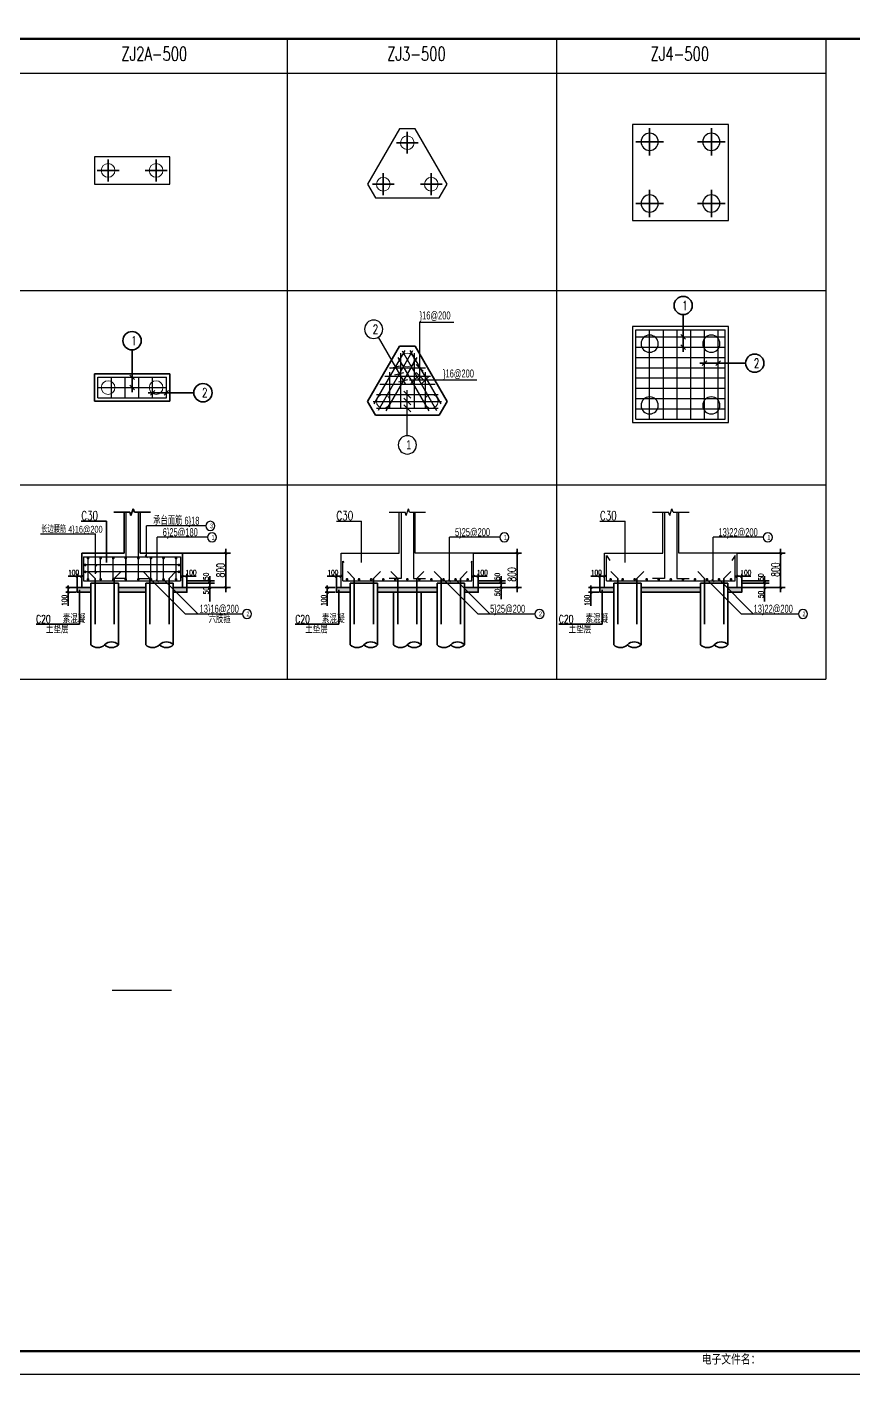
# Model space of a CAD drawing. Extents: x 299218 to 746073, y -331171 to -40619.
# Drawn here: x 459731 to 495875, y -316844 to -257919 of the extents above; entities that cross this region are included whole.
import ezdxf

# ---------------------------------------------------------------- set-up
doc = ezdxf.new("R2010")
doc.units = 0
doc.header["$LTSCALE"] = 1000
doc.header["$MEASUREMENT"] = 0
for name, color, linetype in [('13', 4, 'Continuous'), ('14', 2, 'Continuous'), ('DIM_SYMB', 3, 'Continuous'), ('PUB_TITLE', 4, 'Continuous'), ('剪力墙柱其它', 1, 'Continuous'), ('尺寸', 3, 'Continuous')]:
    doc.layers.add(name, color=color, linetype=linetype)
doc.layers.add('承台', color=32, linetype='Continuous', lineweight=35)
doc.layers.add('桩', color=6, linetype='Continuous', lineweight=18)
doc.styles.add('_HZTXT', font='gs_txt.shx', dxfattribs={"width": 0.8, "bigfont": 'gs_hztxt.shx'})
doc.styles.add('GS_Rein', font='GS_TXT.shx', dxfattribs={"width": 0.7, "bigfont": 'GS_HZTXT.shx'})
doc.styles.add('HT', font='')
doc.styles.add('HZ', font='simplex.shx', dxfattribs={"width": 0.8, "bigfont": 'hztxt.shx'})
doc.styles.add('HZTXT', font='txt.shx', dxfattribs={"bigfont": 'hztxt.shx'})
doc.styles.add('hztxt0', font='romans.shx', dxfattribs={"bigfont": 'gbcbig0.shx'})
doc.styles.get("Standard").update_dxf_attribs({"font": 'gbenor.shx', "bigfont": 'gbcbig.shx'})
doc.styles.add('宋体', font='')
doc.styles.get('HT').set_extended_font_data('SimHei')
doc.styles.get('宋体').set_extended_font_data('SimSun')

# ---------------------------------------------------------------- blocks, each defined once
blk = doc.blocks.new('ff3r1')
at = {"layer": '14'}
h = blk.add_hatch(dxfattribs=at)
h.set_pattern_fill('ANSI31', color=256, scale=100, angle=135, style=0)
h.set_pattern_definition([(180, (286884.816, -393861.706), (-3e-15, -12.5), [])])
edge = h.paths.add_edge_path()
edge.add_line((504349, -312989), (504349, -313071))
edge.add_line((504349, -313071), (504209, -313071))
edge.add_line((504209, -313071), (504209, -312760))
edge.add_arc((504299, -312760), 90, 90, 180, ccw=False)
edge.add_line((504299, -312670), (505089, -312670))
edge.add_arc((505089, -312760), 90, 0, 90, ccw=False)
edge.add_line((505179, -312760), (505179, -313076))
edge.add_line((505179, -313076), (505049, -313076))
edge.add_line((505049, -313076), (505049, -312982))
edge.add_line((505049, -312982), (505078, -312982))
edge.add_line((505078, -312982), (505092, -312982))
edge.add_line((505092, -312982), (505092, -312770))
edge.add_line((505092, -312770), (504305, -312770))
edge.add_line((504305, -312770), (504305, -312989))
edge.add_line((504305, -312989), (504349, -312989))
h.paths.add_polyline_path([(504731, -313222), (504731, -312814), (505039, -312814), (505039, -312902), (504825, -312902), (504825, -312989), (504998, -312989), (504998, -313319), (504818, -313319), (504818, -313402), (505041, -313402), (505041, -313479), (504732, -313479), (504732, -313318), (504663, -313318), (504663, -313479), (504355, -313479), (504355, -313402), (504577, -313402), (504577, -313319), (504397, -313319), (504397, -312989), (504570, -312989), (504570, -312902), (504356, -312902), (504356, -312814), (504664, -312814), (504664, -313222)])
h.paths.add_polyline_path([(504487, -313072), (504584, -313072), (504584, -313228), (504487, -313228)], flags=16)
h.paths.add_polyline_path([(504909, -313072), (504811, -313072), (504811, -313228), (504909, -313228)], flags=16)
edge = h.paths.add_edge_path()
edge.add_line((504349, -313319), (504349, -313237))
edge.add_line((504349, -313237), (504209, -313237))
edge.add_line((504209, -313237), (504209, -313548))
edge.add_arc((504299, -313548), 90, 180, 270)
edge.add_line((504299, -313638), (505089, -313638))
edge.add_arc((505089, -313548), 90, 270, 360)
edge.add_line((505179, -313548), (505179, -313232))
edge.add_line((505179, -313232), (505049, -313232))
edge.add_line((505049, -313232), (505049, -313326))
edge.add_line((505049, -313326), (505078, -313326))
edge.add_line((505078, -313326), (505092, -313326))
edge.add_line((505092, -313326), (505092, -313538))
edge.add_line((505092, -313538), (504305, -313538))
edge.add_line((504305, -313538), (504305, -313319))
edge.add_line((504305, -313319), (504349, -313319))
for p, q in [((504060, -286524), (504060, -315844)), ((504060, -286524), (513360, -286524)), ((504060, -291024), (513360, -291024)), ((504060, -295524), (513360, -295524)), ((504060, -297524), (513360, -297524)), ((504060, -299524), (513360, -299524)), ((504060, -300524), (513360, -300524)), ((504060, -301524), (513360, -301524)), ((504060, -302524), (513360, -302524)), ((504060, -303524), (513360, -303524)), ((504060, -304524), (513360, -304524)), ((504060, -305524), (513360, -305524)), ((504060, -306524), (513360, -306524)), ((504060, -307524), (513360, -307524)), ((504060, -308524), (513360, -308524)), ((504060, -309524), (513360, -309524)), ((504060, -310524), (513360, -310524)), ((504060, -311524), (513360, -311524)), ((504060, -312524), (513360, -312524)), ((504060, -312524), (513360, -312524))]:
    blk.add_line(p, q, dxfattribs=at)
for points in [[(504060, -315844), (513360, -315844), (513360, -258444), (504060, -258444)], [(504487, -313072), (504584, -313072), (504584, -313228), (504487, -313228)], [(504909, -313072), (504811, -313072), (504811, -313228), (504909, -313228)]]:
    blk.add_lwpolyline(points, close=True, dxfattribs=at)
for points in [[(504349, -312989), (504349, -313071), (504209, -313071), (504209, -312760, -0.414214), (504299, -312670), (505089, -312670, -0.414214), (505179, -312760), (505179, -313076), (505049, -313076), (505049, -312982), (505078, -312982), (505092, -312982), (505092, -312770), (504305, -312770), (504305, -312989)], [(504349, -313319), (504349, -313237), (504209, -313237), (504209, -313548, 0.414214), (504299, -313638), (505089, -313638, 0.414214), (505179, -313548), (505179, -313232), (505049, -313232), (505049, -313326), (505078, -313326), (505092, -313326), (505092, -313538), (504305, -313538), (504305, -313319)]]:
    blk.add_lwpolyline(points, format="xyb", close=True, dxfattribs=at)
blk.add_lwpolyline([(504731, -313222), (504731, -313222), (504731, -312814), (505039, -312814), (505039, -312902), (504825, -312902), (504825, -312989), (504998, -312989), (504998, -313319), (504818, -313319), (504818, -313402), (505041, -313402), (505041, -313479), (504732, -313479), (504732, -313318), (504663, -313318), (504663, -313479), (504355, -313479), (504355, -313402), (504577, -313402), (504577, -313319), (504397, -313319), (504397, -312989), (504570, -312989), (504570, -312902), (504356, -312902), (504356, -312814), (504664, -312814), (504664, -313222), (504731, -313222)], dxfattribs=at)
at = {"layer": '13', "color": 7, "style": '_HZTXT', "width": 0.85}
for s, height, p in [('佛山市天地元一净化设备有限公司', 417.91, (506667, -296508)), ('净化智能装备总部项目-', 417.91, (506610, -297228)), ('3号综合楼', 417.9, (510545, -297228)), ('佛山市天地元一净化设备有限公司', 417.91, (507078, -298665)), ('结 施', 400, (507162, -301321)), ('GS-  /35', 400, (507162, -302321)), ('第 1 版', 400, (507162, -303321)), ('2025.07', 400, (507194, -304322)), ('AT-FS25023E', 400, (507194, -312322))]:
    blk.add_text(s, height=height, dxfattribs=at).set_placement(p)
at = {"layer": '13', "style": 'HZTXT', "width": 0.7}
for s, p in [('建筑工程甲级设计证书号：A144002161', (505345, -314276)), ('市政工程乙级设计证书号：A244002168', (505345, -314700)), ('城乡规划编制乙级证书编号：粤自资规乙字23440110', (505345, -315205)), ('电话 Tel：020-84214629', (505345, -315685))]:
    blk.add_text(s, height=350, rotation=359.99972, dxfattribs=at).set_placement(p)
at = {"layer": '14'}
for s, height, style, width, p in [('注册章', 350, '宋体', 0.82, (504188, -290895)), ('工程设计出图专用章', 350, '宋体', 0.82, (504188, -295395)), ('项', 350, '宋体', 0.82, (504184, -296624)), ('目', 350, '宋体', 0.82, (504728, -296624)), ('名', 350, '宋体', 0.82, (505279, -296624)), ('称', 350, '宋体', 0.82, (505819, -296624)), ('兴', 350, '宋体', 0.82, (504184, -298624)), ('建', 350, '宋体', 0.82, (504728, -298624)), ('单', 350, '宋体', 0.82, (505279, -298624)), ('位', 350, '宋体', 0.82, (505819, -298624)), ('图      名', 350, '宋体', 0.82, (504184, -300278)), ('图      别', 350, '宋体', 0.82, (504184, -301278)), ('图      号', 350, '宋体', 0.82, (504184, -302278)), ('版  本  号', 350, '宋体', 0.82, (504184, -303278)), ('日      期', 350, '宋体', 0.82, (504184, -304278)), ('制      图', 350, '宋体', 0.82, (504184, -305278)), ('设      计', 350, '宋体', 0.82, (504184, -306278)), ('专业负责人', 350, '宋体', 0.82, (504184, -307278)), ('项目负责人', 350, '宋体', 0.82, (504184, -308278)), ('专业校对人', 350, '宋体', 0.82, (504212, -309278, -24845)), ('审  核  人', 350, '宋体', 0.82, (504212, -310278, -24845)), ('审  定  人', 350, '宋体', 0.82, (504212, -311278, -24845)), ('设  计  号', 350, '宋体', 0.82, (504212, -312278, -24845)), ('广州亚泰建筑设计院有限公司', 480, 'HT', 0.8, (505328, -313232))]:
    blk.add_text(s, height=height, dxfattribs=dict(at, style=style, width=width)).set_placement(p)
at = {"layer": '14', "width": 0.8}
blk.add_text('GUANGZHOU ASIA TOP ARCHITECTURAL DESIGNINSTITUTE CO.,LTD', height=198, rotation=359.99972, dxfattribs=at).set_placement((505373, -313720, -24845))
at = {"layer": '14', "style": 'hztxt0'}
for s, p in [('电子文件名：', (489256, -316428)), ('图纸版权属设计单位所有，未经许可，外人及外单位不得翻印复制作为其他工程之用。', (498522, -316392))]:
    blk.add_text(s, height=450, rotation=359.99972, dxfattribs=at).set_placement(p)

msp = doc.modelspace()

# ---------------------------------------------------------------- hatches: boundary and pattern name
h = msp.add_hatch()
h.set_pattern_fill('混凝土', color=251, scale=20, style=0)
h.set_pattern_definition([(50, (-37967.63, -218882.48), (143.452037, -12.550427), [15, -165]), (355, (-37967.63, -218882.48), (-27.750267, 150.438427), [12, -132]), (100.4514, (-37955.68, -218883.53), (115.701876, 137.88791), [12.74804, -140.228422]), (46.1842, (-37967.63, -218842.48), (213.44821, -33.1038), [22.5, -247.5]), (96.6356, (-37949.84, -218845.24), (186.93254, 194.82357), [19.12206, -210.3426]), (351.1842, (-37967.63, -218842.48), (186.93239, 194.82372), [18, -198]), (21, (-37947.63, -218852.48), (119.38141, -80.523778), [15, -165]), (326, (-37947.63, -218852.48), (48.663066, 145.03001), [12, -132]), (71.4514, (-37937.68, -218859.19), (168.044526, 64.5061), [12.74804, -140.228422]), (37.5, (-37967.63, -218882.48), (2.431971, 66.578771), [0, -130.4, 0, -134, 0, -132.5]), (7.5, (-37967.63, -218882.48), (52.613907, 78.882342), [0, -76.4, 0, -127.4, 0, -50.5]), (327.5, (-38012.23, -218882.48), (106.764487, -4.5109743), [0, -50, 0, -156, 0, -207]), (317.5, (-38032.23, -218882.48), (116.637234, 20.020996), [0, -65, 0, -103.6, 0, -147])])
h.paths.add_polyline_path([(466130.9, -282443.9), (466730.9, -282443.9), (466730.9, -282643.9), (466130.9, -282643.9)])
h.paths.add_polyline_path([(463730.9, -282443.9), (464930.9, -282443.9), (464930.9, -282643.9), (463730.9, -282643.9)])
h.paths.add_polyline_path([(461930.9, -282443.9), (462530.9, -282443.9), (462530.9, -282643.9), (461930.9, -282643.9)])
h = msp.add_hatch()
h.set_pattern_fill('混凝土', color=251, scale=20, style=0)
h.set_pattern_definition([(50, (-25925.56, -190382.48), (143.452037, -12.550427), [15, -165]), (355, (-25925.56, -190382.48), (-27.750267, 150.438427), [12, -132]), (100.4514, (-25913.61, -190383.53), (115.701876, 137.88791), [12.74804, -140.228422]), (46.1842, (-25925.56, -190342.48), (213.44821, -33.1038), [22.5, -247.5]), (96.6356, (-25907.77, -190345.24), (186.93254, 194.82357), [19.12206, -210.3426]), (351.1842, (-25925.56, -190342.48), (186.93239, 194.82372), [18, -198]), (21, (-25905.56, -190352.48), (119.38141, -80.523778), [15, -165]), (326, (-25905.56, -190352.48), (48.663066, 145.03001), [12, -132]), (71.4514, (-25895.61, -190359.19), (168.044526, 64.5061), [12.74804, -140.228422]), (37.5, (-25925.56, -190382.48), (2.431971, 66.578771), [0, -130.4, 0, -134, 0, -132.5]), (7.5, (-25925.56, -190382.48), (52.613907, 78.882342), [0, -76.4, 0, -127.4, 0, -50.5]), (327.5, (-25970.16, -190382.48), (106.764487, -4.5109743), [0, -50, 0, -156, 0, -207]), (317.5, (-25990.16, -190382.48), (116.637234, 20.020996), [0, -65, 0, -103.6, 0, -147])])
h.paths.add_polyline_path([(473273, -282443.9), (473873, -282443.9), (473873, -282643.9), (473273, -282643.9)])
h.paths.add_polyline_path([(475073, -282443.9), (477673, -282443.9), (477673, -282643.9), (475073, -282643.9)])
h.paths.add_polyline_path([(478873, -282443.9), (479473, -282443.9), (479473, -282643.9), (478873, -282643.9)])
h = msp.add_hatch()
h.set_pattern_fill('混凝土', color=251, scale=20, style=0)
h.set_pattern_definition([(50, (-14396.92, -190382.48), (143.452037, -12.550427), [15, -165]), (355, (-14396.92, -190382.48), (-27.750267, 150.438427), [12, -132]), (100.4514, (-14384.97, -190383.53), (115.701876, 137.88791), [12.74804, -140.228422]), (46.1842, (-14396.92, -190342.48), (213.44821, -33.1038), [22.5, -247.5]), (96.6356, (-14379.14, -190345.24), (186.93254, 194.82357), [19.12206, -210.3426]), (351.1842, (-14396.92, -190342.48), (186.93239, 194.82372), [18, -198]), (21, (-14376.92, -190352.48), (119.38141, -80.523778), [15, -165]), (326, (-14376.92, -190352.48), (48.663066, 145.03001), [12, -132]), (71.4514, (-14366.98, -190359.19), (168.044526, 64.5061), [12.74804, -140.228422]), (37.5, (-14396.924, -190382.48), (2.431971, 66.578771), [0, -130.4, 0, -134, 0, -132.5]), (7.5, (-14396.924, -190382.48), (52.613907, 78.882342), [0, -76.4, 0, -127.4, 0, -50.5]), (327.5, (-14441.524, -190382.48), (106.764487, -4.5109743), [0, -50, 0, -156, 0, -207]), (317.5, (-14461.52, -190382.48), (116.637234, 20.020996), [0, -65, 0, -103.6, 0, -147])])
h.paths.add_polyline_path([(484801.6, -282443.9), (485401.6, -282443.9), (485401.6, -282643.9), (484801.6, -282643.9)])
h.paths.add_polyline_path([(486601.6, -282443.9), (489201.6, -282443.9), (489201.6, -282643.9), (486601.6, -282643.9)])
h.paths.add_polyline_path([(490401.6, -282443.9), (491001.6, -282443.9), (491001.6, -282643.9), (490401.6, -282643.9)])

# ---------------------------------------------------------------- linework, layer by layer
at = {"layer": 'DIM_SYMB', "const_width": 70}
msp.add_lwpolyline([(463445.9, -300059.7), (466061.5, -300059.7)], dxfattribs=at)
at = {"layer": 'PUB_TITLE'}
msp.add_lwpolyline([(430260.2, -316843.9), (514360.2, -316843.9), (514360.2, -257443.9), (430260.2, -257443.9)], close=True, dxfattribs=at)
at = {"layer": 'PUB_TITLE', "const_width": 100}
msp.add_lwpolyline([(432760.2, -315843.9), (513360.2, -315843.9), (513360.2, -258443.9), (432760.2, -258443.9)], close=True, dxfattribs=at)
at = {"layer": '剪力墙柱其它', "color": 6}
for p, q in [((471116.3, -258443.9), (471116.3, -286443.9)), ((482901.6, -258443.9), (482901.6, -286443.9)), ((494687, -258443.9), (494687, -286443.9)), ((432760.2, -259943.9), (494687, -259943.9)), ((476026.6, -262381.4), (474630.2, -264800.1)), ((476719.4, -262381.4), (476026.6, -262381.4)), ((478115.8, -264800.1), (476719.4, -262381.4)), ((465980.9, -263593.9), (462680.9, -263593.9)), ((462680.9, -263593.9), (462680.9, -264793.9)), ((465980.9, -264793.9), (465980.9, -263593.9)), ((462680.9, -264793.9), (465980.9, -264793.9)), ((474630.2, -264800.1), (474976.6, -265400.1)), ((477769.4, -265400.1), (478115.8, -264800.1)), ((474976.6, -265400.1), (477769.4, -265400.1)), ((432760.2, -269443.9), (494687, -269443.9)), ((486374.2, -275073.9), (486374.2, -271173.9)), ((486374.2, -271173.9), (490274.2, -271173.9)), ((486374.2, -271473.8), (490274.2, -271473.8)), ((486974.2, -275073.9), (486974.2, -271173.9)), ((487574.2, -275073.9), (487574.2, -271173.9)), ((488174.2, -275073.9), (488174.2, -271173.9)), ((488774.2, -275073.9), (488774.2, -271173.9)), ((489374.2, -275073.9), (489374.2, -271173.9)), ((489974.2, -275073.9), (489974.2, -271173.9)), ((490274.2, -275073.9), (490274.2, -271173.9)), ((476263.2, -272071.6), (474913.2, -274409.9)), ((476598, -272091.7), (475098, -274689.8)), ((476073, -272181.4), (476073, -274604.1)), ((476148, -272091.7), (477648, -274689.8)), ((476482.8, -272071.6), (477832.8, -274409.9)), ((476673, -272181.4), (476673, -274604.1)), ((486374.2, -271923.8), (490274.2, -271923.8)), ((476782.8, -272371.6), (475432.8, -274709.9)), ((475963.2, -272371.6), (477313.2, -274709.9)), ((486374.2, -272373.8), (490274.2, -272373.8)), ((462830.9, -274143.9), (462830.9, -273243.9)), ((462830.9, -273243.9), (465830.9, -273243.9)), ((463430.9, -274143.9), (463430.9, -273243.9)), ((464030.9, -274143.9), (464030.9, -273243.9)), ((464630.9, -274143.9), (464630.9, -273243.9)), ((465230.9, -274143.9), (465230.9, -273243.9)), ((465830.9, -274143.9), (465830.9, -273243.9)), ((475385.4, -273188.7), (477382.1, -273188.7)), ((475593, -273012.8), (475593, -274602.1)), ((475593.2, -272828.7), (477174.2, -272828.7)), ((477153, -273012.8), (477153, -274604.1)), ((486374.2, -272823.8), (490274.2, -272823.8)), ((486374.2, -273273.8), (490274.2, -273273.8)), ((462830.9, -273693.9), (465830.9, -273693.9)), ((475023, -274000.1), (477723, -274000.1)), ((475177.5, -273548.7), (477589.9, -273548.7)), ((486374.2, -273723.8), (490274.2, -273723.8)), ((462830.9, -274143.9), (465830.9, -274143.9)), ((474873, -274300.1), (477873, -274300.1)), ((486374.2, -274173.9), (490274.2, -274173.9)), ((475023, -274600.1), (477723, -274600.1)), ((486374.2, -274623.9), (490274.2, -274623.9)), ((486374.2, -275073.9), (490274.2, -275073.9)), ((432760.2, -277943.9), (494687, -277943.9)), ((464060.9, -279143.9), (464060.9, -282043.9)), ((464600.9, -279143.9), (464600.9, -282043.9)), ((476103, -279143.9), (476103, -282043.9)), ((476643, -279143.9), (476643, -282043.9)), ((487631.6, -279143.9), (487631.6, -282043.9)), ((488171.6, -279143.9), (488171.6, -282043.9)), ((485081.6, -282143.9), (485081.6, -281043.9)), ((490721.6, -282143.9), (490721.6, -281043.9)), ((462210.9, -281093.9), (466450.9, -281093.9)), ((462210.9, -281093.9), (462210.9, -282143.9)), ((466380.9, -281453.9), (462280.9, -281453.9)), ((462405.9, -282083.9), (462405.9, -281093.9)), ((462955.9, -282083.9), (462955.9, -281093.9)), ((463505.9, -282083.9), (463505.9, -281093.9)), ((464055.9, -282083.9), (464055.9, -281093.9)), ((464605.9, -282083.9), (464605.9, -281093.9)), ((465155.9, -282083.9), (465155.9, -281093.9)), ((465705.9, -282083.9), (465705.9, -281093.9)), ((466255.9, -282083.9), (466255.9, -281093.9)), ((466450.9, -281093.9), (466450.9, -282143.9)), ((473553, -282143.9), (473553, -281283.4)), ((479193, -282143.9), (479193, -281283.4)), ((462210.9, -282143.9), (466450.9, -282143.9)), ((466380.9, -281753.9), (462280.9, -281753.9)), ((464060.9, -282043.9), (463530.9, -282043.9)), ((464600.9, -282043.9), (465130.9, -282043.9)), ((473553, -282143.9), (479193, -282143.9)), ((476103, -282043.9), (475573, -282043.9)), ((476643, -282043.9), (477173, -282043.9)), ((479193, -282143.9), (479193, -282063.9)), ((485081.6, -282143.9), (490721.6, -282143.9)), ((487631.6, -282043.9), (487101.6, -282043.9)), ((488171.6, -282043.9), (488701.6, -282043.9)), ((490721.6, -282143.9), (490721.6, -282063.9)), ((432760.2, -286443.9), (494687, -286443.9))]:
    msp.add_line(p, q, dxfattribs=at)
msp.add_lwpolyline([(486224.2, -266392.2), (490424.2, -266392.2), (490424.2, -262192.2), (486224.2, -262192.2)], close=True, dxfattribs=at)
for points in [[(487349.2, -262942.2, 1), (486599.2, -262942.2, 1)], [(490049.2, -262942.2, 1), (489299.2, -262942.2, 1)], [(487349.2, -265642.2, 1), (486599.2, -265642.2, 1)], [(490049.2, -265642.2, 1), (489299.2, -265642.2, 1)], [(487349.2, -271773.9, 1), (486599.2, -271773.9, 1)], [(490049.2, -271773.9, 1), (489299.2, -271773.9, 1)], [(487349.2, -274473.9, 1), (486599.2, -274473.9, 1)], [(490049.2, -274473.9, 1), (489299.2, -274473.9, 1)]]:
    msp.add_lwpolyline(points, format="xyb", close=True, dxfattribs=at)
at = {"layer": '剪力墙柱其它', "color": 2}
msp.add_lwpolyline([(486224.2, -275223.9), (490424.2, -275223.9), (490424.2, -271023.9), (486224.2, -271023.9)], close=True, dxfattribs=at)
at = {"layer": '剪力墙柱其它', "color": 6}
for points in [[(485081.6, -281043.9), (485229, -281254.9)], [(490721.6, -281043.9), (490574.3, -281254.9)], [(473553, -281283.4), (473594.7, -281342.2)], [(479193, -281283.4), (479151.2, -281342.2)]]:
    msp.add_lwpolyline(points, dxfattribs=at)
at = {"layer": '剪力墙柱其它', "color": 6, "const_width": 55}
for points in [[(462248.4, -281453.9, 1), (462313.4, -281453.9, 1)], [(462373.4, -281153.9, -1), (462438.4, -281153.9, -1)], [(462923.4, -281153.9, -1), (462988.4, -281153.9, -1)], [(463473.4, -281153.9, -1), (463538.4, -281153.9, -1)], [(464023.4, -281153.9, -1), (464088.4, -281153.9, -1)], [(464573.4, -281153.9, -1), (464638.4, -281153.9, -1)], [(465123.4, -281153.9, -1), (465188.4, -281153.9, -1)], [(465673.4, -281153.9, -1), (465738.4, -281153.9, -1)], [(466223.4, -281153.9, -1), (466288.4, -281153.9, -1)], [(466348.4, -281453.9, 1), (466413.4, -281453.9, 1)], [(462248.4, -281753.9, 1), (462313.4, -281753.9, 1)], [(462373.4, -282083.9, 1), (462438.4, -282083.9, 1)], [(462923.4, -282083.9, 1), (462988.4, -282083.9, 1)], [(463473.4, -282083.9, 1), (463538.4, -282083.9, 1)], [(464023.4, -282083.9, 1), (464088.4, -282083.9, 1)], [(464573.4, -282083.9, 1), (464638.4, -282083.9, 1)], [(465123.4, -282083.9, 1), (465188.4, -282083.9, 1)], [(465673.4, -282083.9, 1), (465738.4, -282083.9, 1)], [(466223.4, -282083.9, 1), (466288.4, -282083.9, 1)], [(466348.4, -281753.9, 1), (466413.4, -281753.9, 1)], [(473704.1, -282083.9, 1), (473769.1, -282083.9, 1)], [(474231.4, -282083.9, 1), (474296.4, -282083.9, 1)], [(474758.7, -282083.9, 1), (474823.7, -282083.9, 1)], [(475285.9, -282083.9, 1), (475350.9, -282083.9, 1)], [(475813.2, -282083.9, 1), (475878.2, -282083.9, 1)], [(476340.5, -282083.9, 1), (476405.5, -282083.9, 1)], [(476867.8, -282083.9, 1), (476932.8, -282083.9, 1)], [(477395, -282083.9, 1), (477460, -282083.9, 1)], [(477922.3, -282083.9, 1), (477987.3, -282083.9, 1)], [(478449.6, -282083.9, 1), (478514.6, -282083.9, 1)], [(478976.8, -282083.9, 1), (479041.8, -282083.9, 1)], [(485232.8, -282083.9, 1), (485297.8, -282083.9, 1)], [(485760, -282083.9, 1), (485825, -282083.9, 1)], [(486287.3, -282083.9, 1), (486352.3, -282083.9, 1)], [(486814.6, -282083.9, 1), (486879.6, -282083.9, 1)], [(487341.8, -282083.9, 1), (487406.8, -282083.9, 1)], [(487869.1, -282083.9, 1), (487934.1, -282083.9, 1)], [(488396.4, -282083.9, 1), (488461.4, -282083.9, 1)], [(488923.7, -282083.9, 1), (488988.7, -282083.9, 1)], [(489450.9, -282083.9, 1), (489515.9, -282083.9, 1)], [(489978.2, -282083.9, 1), (490043.2, -282083.9, 1)], [(490505.5, -282083.9, 1), (490570.5, -282083.9, 1)]]:
    msp.add_lwpolyline(points, format="xyb", close=True, dxfattribs=at)
at = {"layer": '尺寸', "color": 2}
for p, q in [((476913, -270828.7), (476913, -273388.7)), ((476913, -270828.7), (478413, -270828.7)), ((475099.8, -271488.6), (476296.2, -273560.9)), ((475649.8, -272837.7), (476049.8, -272737.7)), ((476763, -272678.7), (477063, -272978.7)), ((475823, -273137.7), (476223, -273037.7)), ((475996.2, -273437.7), (476396.2, -273337.7)), ((479408, -273368.7), (476473, -273368.7)), ((476523, -273518.7), (476823, -273218.7)), ((476763, -273038.7), (477063, -273338.7)), ((477003, -273518.7), (477303, -273218.7)), ((476223, -273850.1), (476523, -274150.1)), ((476373, -275800.1), (476373, -273800.1)), ((476223, -274150.1), (476523, -274450.1)), ((476223, -274450.1), (476523, -274750.1)), ((475573, -279143.9), (476273, -279143.9)), ((476023, -280943.9), (476023, -279143.9)), ((476323, -279293.9), (476273, -279143.9)), ((476323, -279293.9), (476423, -278993.9)), ((476473, -279143.9), (476423, -278993.9)), ((476473, -279143.9), (477173, -279143.9)), ((476723, -280943.9), (476723, -279143.9)), ((487101.6, -279143.9), (487801.6, -279143.9)), ((487551.6, -280943.9), (487551.6, -279143.9)), ((487851.6, -279293.9), (487801.6, -279143.9)), ((487851.6, -279293.9), (487951.6, -278993.9)), ((488001.6, -279143.9), (487951.6, -278993.9)), ((488001.6, -279143.9), (488701.6, -279143.9)), ((488251.6, -280943.9), (488251.6, -279143.9)), ((464958.7, -281123.9), (464958.7, -279743.9)), ((467558.7, -279743.9), (464958.7, -279743.9)), ((473273, -279543.9), (474373, -279543.9)), ((474373, -281343.9), (474373, -279543.9)), ((484801.6, -279543.9), (485901.6, -279543.9)), ((485901.6, -281343.9), (485901.6, -279543.9)), ((465430.9, -282173.9), (465430.9, -280243.9)), ((467630.9, -280243.9), (465430.9, -280243.9)), ((478218.4, -282173.9), (478218.4, -280243.9)), ((480418.4, -280243.9), (478218.4, -280243.9)), ((489747.1, -282173.9), (489747.1, -280243.9)), ((491947.1, -280243.9), (489747.1, -280243.9)), ((464908.7, -281043.9), (465008.7, -281143.9)), ((473473, -282443.9), (473473, -280943.9)), ((473473, -280943.9), (476023, -280943.9)), ((479273, -280943.9), (476723, -280943.9)), ((479273, -282443.9), (479273, -280943.9)), ((485001.6, -282443.9), (485001.6, -280943.9)), ((485001.6, -280943.9), (487551.6, -280943.9)), ((490801.6, -280943.9), (488251.6, -280943.9)), ((490801.6, -282443.9), (490801.6, -280943.9)), ((465155.9, -282093.9), (466655.9, -283593.9)), ((465380.9, -282093.9), (465480.9, -282193.9)), ((465705.9, -282093.9), (467205.9, -283593.9)), ((477954.8, -282093.9), (479454.8, -283593.9)), ((478168.4, -282093.9), (478268.4, -282193.9)), ((478482.1, -282093.9), (479982.1, -283593.9)), ((489483.4, -282093.9), (490983.4, -283593.9)), ((489697.1, -282093.9), (489797.1, -282193.9)), ((490010.7, -282093.9), (491510.7, -283593.9)), ((466655.9, -283593.9), (469155.9, -283593.9)), ((479454.8, -283593.9), (481954.8, -283593.9)), ((490983.4, -283593.9), (493483.4, -283593.9))]:
    msp.add_line(p, q, dxfattribs=at)
at = {"layer": '尺寸'}
for p, q in [((460324.7, -280091.4), (462730.3, -280091.4)), ((462730.3, -281833.9), (462730.3, -280091.4)), ((462680.3, -281403.9), (462780.3, -281503.9)), ((462680.3, -281703.9), (462780.3, -281803.9))]:
    msp.add_line(p, q, dxfattribs=at)
at = {"layer": '尺寸', "color": 2}
for centre, radius in [((474899.8, -271142.2), 400), ((476373, -276200.1), 400), ((467758.7, -279743.9), 200), ((467830.9, -280243.9), 200), ((480618.4, -280243.9), 200), ((492147.1, -280243.9), 200), ((469355.9, -283593.9), 200), ((482154.8, -283593.9), 200), ((493683.4, -283593.9), 200)]:
    msp.add_arc(centre, radius, 0, 359.88938, dxfattribs=at)
at = {"layer": '承台', "color": 2}
for p, q in [((476373, -262501.4), (476373, -263461.4)), ((486974.2, -262342.2), (486974.2, -263542.2)), ((489674.2, -262342.2), (489674.2, -263542.2)), ((476853, -262981.4), (475893, -262981.4)), ((487574.2, -262942.2), (486374.2, -262942.2)), ((490274.2, -262942.2), (489074.2, -262942.2)), ((463280.9, -263713.9), (463280.9, -264673.9)), ((465380.9, -263713.9), (465380.9, -264673.9)), ((463760.9, -264193.9), (462800.9, -264193.9)), ((465860.9, -264193.9), (464900.9, -264193.9)), ((475323, -264320.1), (475323, -265280.1)), ((477423, -264320.1), (477423, -265280.1)), ((475803, -264800.1), (474843, -264800.1)), ((477903, -264800.1), (476943, -264800.1)), ((486974.2, -265042.2), (486974.2, -266242.2)), ((489674.2, -265042.2), (489674.2, -266242.2)), ((487574.2, -265642.2), (486374.2, -265642.2)), ((490274.2, -265642.2), (489074.2, -265642.2)), ((488442.4, -272123.8), (488442.4, -270503.5)), ((488342.4, -271373.9), (488542.4, -271573.8)), ((464330.9, -273893.9), (464330.9, -272043.9)), ((476026.6, -271881.4), (474630.2, -274300.1)), ((476719.4, -271881.4), (476026.6, -271881.4)), ((478115.8, -274300.1), (476719.4, -271881.4)), ((488342.4, -271823.9), (488542.4, -272023.8)), ((489174.2, -272626.4), (491174.2, -272626.4)), ((489474.2, -272526.4), (489274.2, -272726.4)), ((490074.2, -272526.4), (489874.2, -272726.4)), ((465980.9, -273093.9), (462680.9, -273093.9)), ((462680.9, -273093.9), (462680.9, -274293.9)), ((464230.9, -273143.9), (464430.9, -273343.9)), ((465980.9, -274293.9), (465980.9, -273093.9)), ((464230.9, -273593.9), (464430.9, -273793.9)), ((465030.9, -273918.9), (467030.9, -273918.9)), ((465330.9, -273818.9), (465130.9, -274018.9)), ((465930.9, -273818.9), (465730.9, -274018.9)), ((462680.9, -274293.9), (465980.9, -274293.9)), ((474630.2, -274300.1), (474976.6, -274900.1)), ((477769.4, -274900.1), (478115.8, -274300.1)), ((474976.6, -274900.1), (477769.4, -274900.1)), ((463530.9, -279143.9), (464230.9, -279143.9)), ((463980.9, -280943.9), (463980.9, -279143.9)), ((464280.9, -279293.9), (464230.9, -279143.9)), ((464280.9, -279293.9), (464380.9, -278993.9)), ((464430.9, -279143.9), (464380.9, -278993.9)), ((464430.9, -279143.9), (465130.9, -279143.9)), ((464680.9, -280943.9), (464680.9, -279143.9)), ((462109.9, -279543.9), (463209.9, -279543.9)), ((463209.9, -281343.9), (463209.9, -279543.9)), ((462130.9, -282443.9), (462130.9, -280943.9)), ((462130.9, -280943.9), (463980.9, -280943.9)), ((466530.9, -280943.9), (464680.9, -280943.9)), ((466530.9, -282443.9), (466530.9, -280943.9)), ((466530.9, -280943.9), (468630.9, -280943.9)), ((468480.9, -280993.9), (468380.9, -280893.9)), ((468430.9, -280743.9), (468430.9, -282643.9)), ((479273, -280943.9), (481373, -280943.9)), ((481223, -280993.9), (481123, -280893.9)), ((481173, -280743.9), (481173, -282643.9)), ((490801.6, -280943.9), (492901.6, -280943.9)), ((492751.6, -280993.9), (492651.6, -280893.9)), ((492701.6, -280743.9), (492701.6, -282643.9)), ((462180.9, -281943.9), (461530.9, -281943.9)), ((461980.9, -281893.9), (461880.9, -281993.9)), ((461930.9, -282493.9), (461930.9, -281843.9)), ((462180.9, -281893.9), (462080.9, -281993.9)), ((462410.9, -281743.9), (462710.9, -282043.9)), ((462530.9, -282243.9), (462530.9, -284943.9)), ((462530.9, -282243.9), (463730.9, -282243.9)), ((462710.9, -282043.9), (462710.9, -284043.9)), ((463850.9, -281743.9), (463550.9, -282043.9)), ((463550.9, -282043.9), (463550.9, -284043.9)), ((463730.9, -282243.9), (463730.9, -284943.9)), ((463730.9, -282243.9), (463730.9, -284943.9)), ((464810.9, -281743.9), (465110.9, -282043.9)), ((464930.9, -282243.9), (464930.9, -284943.9)), ((464930.9, -282243.9), (466130.9, -282243.9)), ((465110.9, -282043.9), (465110.9, -284043.9)), ((466250.9, -281743.9), (465950.9, -282043.9)), ((465950.9, -282043.9), (465950.9, -284043.9)), ((466130.9, -282243.9), (466130.9, -284943.9)), ((466130.9, -282243.9), (466130.9, -284943.9)), ((466580.9, -281893.9), (466480.9, -281993.9)), ((466480.9, -281943.9), (467130.9, -281943.9)), ((466780.9, -281893.9), (466680.9, -281993.9)), ((466730.9, -282493.9), (466730.9, -281843.9)), ((466730.9, -282143.9), (467930.9, -282143.9)), ((466730.9, -282243.9), (467930.9, -282243.9)), ((467780.9, -282193.9), (467680.9, -282093.9)), ((467780.9, -282293.9), (467680.9, -282193.9)), ((467730.9, -281943.9), (467730.9, -283043.9)), ((473523, -281943.9), (472873, -281943.9)), ((473323, -281893.9), (473223, -281993.9)), ((473273, -282493.9), (473273, -281843.9)), ((473523, -281893.9), (473423, -281993.9)), ((473753, -281743.9), (474053, -282043.9)), ((473873, -282243.9), (473873, -284943.9)), ((473873, -282243.9), (475073, -282243.9)), ((474053, -282043.9), (474053, -284043.9)), ((475193, -281743.9), (474893, -282043.9)), ((474893, -282043.9), (474893, -284043.9)), ((475073, -282243.9), (475073, -284943.9)), ((475073, -282243.9), (475073, -284943.9)), ((475653, -281743.9), (475953, -282043.9)), ((475953, -282043.9), (475953, -284043.9)), ((477093, -281743.9), (476793, -282043.9)), ((476793, -282043.9), (476793, -284043.9)), ((477553, -281743.9), (477853, -282043.9)), ((477673, -282243.9), (477673, -284943.9)), ((477673, -282243.9), (478873, -282243.9)), ((477853, -282043.9), (477853, -284043.9)), ((478993, -281743.9), (478693, -282043.9)), ((478693, -282043.9), (478693, -284043.9)), ((478873, -282243.9), (478873, -284943.9)), ((478873, -282243.9), (478873, -284943.9)), ((479323, -281893.9), (479223, -281993.9)), ((479223, -281943.9), (479873, -281943.9)), ((479523, -281893.9), (479423, -281993.9)), ((479473, -282493.9), (479473, -281843.9)), ((479473, -282143.9), (480673, -282143.9)), ((479473, -282243.9), (480673, -282243.9)), ((480523, -282193.9), (480423, -282093.9)), ((480523, -282293.9), (480423, -282193.9)), ((480473, -281943.9), (480473, -282954.4)), ((485051.6, -281943.9), (484401.6, -281943.9)), ((484851.6, -281893.9), (484751.6, -281993.9)), ((484801.6, -282493.9), (484801.6, -281843.9)), ((485051.6, -281893.9), (484951.6, -281993.9)), ((485281.6, -281743.9), (485581.6, -282043.9)), ((485401.6, -282243.9), (485401.6, -284943.9)), ((485401.6, -282243.9), (486601.6, -282243.9)), ((485581.6, -282043.9), (485581.6, -284043.9)), ((486721.6, -281743.9), (486421.6, -282043.9)), ((486421.6, -282043.9), (486421.6, -284043.9)), ((486601.6, -282243.9), (486601.6, -284943.9)), ((486601.6, -282243.9), (486601.6, -284943.9)), ((489081.6, -281743.9), (489381.6, -282043.9)), ((489201.6, -282243.9), (489201.6, -284943.9)), ((489201.6, -282243.9), (490401.6, -282243.9)), ((489381.6, -282043.9), (489381.6, -284043.9)), ((490521.6, -281743.9), (490221.6, -282043.9)), ((490221.6, -282043.9), (490221.6, -284043.9)), ((490401.6, -282243.9), (490401.6, -284943.9)), ((490401.6, -282243.9), (490401.6, -284943.9)), ((490851.6, -281893.9), (490751.6, -281993.9)), ((490751.6, -281943.9), (491401.6, -281943.9)), ((491051.6, -281893.9), (490951.6, -281993.9)), ((491001.6, -282493.9), (491001.6, -281843.9)), ((491001.6, -282143.9), (492201.6, -282143.9)), ((491001.6, -282243.9), (492201.6, -282243.9)), ((492051.6, -282193.9), (491951.6, -282093.9)), ((492051.6, -282293.9), (491951.6, -282193.9)), ((492001.6, -281943.9), (492001.6, -283043.9)), ((461880.9, -282443.9), (461430.9, -282443.9)), ((461880.9, -282643.9), (461430.9, -282643.9)), ((461480.9, -282393.9), (461580.9, -282493.9)), ((461480.9, -282593.9), (461580.9, -282693.9)), ((461530.9, -282343.9), (461530.9, -283243.9)), ((461930.9, -282443.9), (461930.9, -282643.9)), ((461930.9, -282443.9), (462530.9, -282443.9)), ((461930.9, -282643.9), (462530.9, -282643.9)), ((462030.9, -282543.9), (462030.9, -284043.9)), ((463730.9, -282443.9), (464930.9, -282443.9)), ((463730.9, -282643.9), (464930.9, -282643.9)), ((466130.9, -282443.9), (466730.9, -282443.9)), ((466130.9, -282643.9), (466730.9, -282643.9)), ((466730.9, -282443.9), (466730.9, -282643.9)), ((466730.9, -282443.9), (468630.9, -282443.9)), ((467780.9, -282493.9), (467680.9, -282393.9)), ((468480.9, -282493.9), (468380.9, -282393.9)), ((473223, -282443.9), (472773, -282443.9)), ((473223, -282643.9), (472773, -282643.9)), ((472823, -282393.9), (472923, -282493.9)), ((472823, -282593.9), (472923, -282693.9)), ((472873, -282343.9), (472873, -283243.9)), ((473273, -282443.9), (473273, -282643.9)), ((473273, -282443.9), (473873, -282443.9)), ((473273, -282643.9), (473873, -282643.9)), ((473373, -282543.9), (473373, -284043.9)), ((475073, -282443.9), (477673, -282443.9)), ((475073, -282643.9), (477673, -282643.9)), ((475773, -282643.9), (475773, -284943.9)), ((475773, -282643.9), (476973, -282643.9)), ((476973, -282643.9), (476973, -284943.9)), ((476973, -282643.9), (476973, -284943.9)), ((478873, -282443.9), (479473, -282443.9)), ((478873, -282643.9), (479473, -282643.9)), ((479473, -282443.9), (479473, -282643.9)), ((479473, -282443.9), (481373, -282443.9)), ((480523, -282493.9), (480423, -282393.9)), ((481223, -282493.9), (481123, -282393.9)), ((484751.6, -282443.9), (484301.6, -282443.9)), ((484751.6, -282643.9), (484301.6, -282643.9)), ((484351.6, -282393.9), (484451.6, -282493.9)), ((484351.6, -282593.9), (484451.6, -282693.9)), ((484401.6, -282343.9), (484401.6, -283243.9)), ((484801.6, -282443.9), (484801.6, -282643.9)), ((484801.6, -282443.9), (485401.6, -282443.9)), ((484801.6, -282643.9), (485401.6, -282643.9)), ((484901.6, -282543.9), (484901.6, -284043.9)), ((486601.6, -282443.9), (489201.6, -282443.9)), ((486601.6, -282643.9), (489201.6, -282643.9)), ((487301.6, -282643.9), (488501.6, -282643.9)), ((490401.6, -282443.9), (491001.6, -282443.9)), ((490401.6, -282643.9), (491001.6, -282643.9)), ((491001.6, -282443.9), (491001.6, -282643.9)), ((491001.6, -282443.9), (492901.6, -282443.9)), ((492051.6, -282493.9), (491951.6, -282393.9)), ((492751.6, -282493.9), (492651.6, -282393.9)), ((460130.9, -284043.9), (462030.9, -284043.9)), ((471473, -284043.9), (473373, -284043.9)), ((483001.6, -284043.9), (484901.6, -284043.9))]:
    msp.add_line(p, q, dxfattribs=at)
for points in [[(461930.9, -282443.9), (462530.9, -282443.9), (462530.9, -282643.9), (461930.9, -282643.9)], [(463730.9, -282443.9), (464930.9, -282443.9), (464930.9, -282643.9), (463730.9, -282643.9)], [(466130.9, -282443.9), (466730.9, -282443.9), (466730.9, -282643.9), (466130.9, -282643.9)], [(473273, -282443.9), (473873, -282443.9), (473873, -282643.9), (473273, -282643.9)], [(475073, -282443.9), (477673, -282443.9), (477673, -282643.9), (475073, -282643.9)], [(478873, -282443.9), (479473, -282443.9), (479473, -282643.9), (478873, -282643.9)], [(484801.6, -282443.9), (485401.6, -282443.9), (485401.6, -282643.9), (484801.6, -282643.9)], [(486601.6, -282443.9), (489201.6, -282443.9), (489201.6, -282643.9), (486601.6, -282643.9)], [(490401.6, -282443.9), (491001.6, -282443.9), (491001.6, -282643.9), (490401.6, -282643.9)]]:
    msp.add_lwpolyline(points, close=True, dxfattribs=at)
for centre, radius, start, end in [((488442.4, -270103.5), 400, 0, 359.88938), ((464330.9, -271643.9), 400, 0, 359.88938), ((491574.2, -272626.4), 400, 0, 359.88938), ((467430.9, -273918.9), 400, 0, 359.88938), ((462830.9, -284643.9), 424.2, 224.993364, 314.99071), ((463430.9, -284643.9), 424.2, 224.993364, 314.99071), ((463430.9, -285243.9), 424.2, 44.998673, 134.996019), ((465230.9, -284643.9), 424.2, 224.993364, 314.99071), ((465830.9, -284643.9), 424.2, 224.993364, 314.99071), ((465830.9, -285243.9), 424.2, 44.998673, 134.996019), ((474173, -284643.9), 424.2, 224.993364, 314.99071), ((474773, -285243.9), 424.2, 44.998673, 134.996019), ((474773, -284643.9), 424.2, 224.993364, 314.99071), ((476073, -284643.9), 424.2, 224.993364, 314.99071), ((476673, -285243.9), 424.2, 44.998673, 134.996019), ((476673, -284643.9), 424.2, 224.993364, 314.99071), ((477973, -284643.9), 424.2, 224.993364, 314.99071), ((478573, -285243.9), 424.2, 44.998673, 134.996019), ((478573, -284643.9), 424.2, 224.993364, 314.99071), ((485701.6, -284643.9), 424.2, 224.993364, 314.99071), ((486301.6, -284643.9), 424.2, 224.993364, 314.99071), ((486301.6, -285243.9), 424.2, 44.998673, 134.996019), ((489501.6, -284643.9), 424.2, 224.993364, 314.99071), ((490101.6, -284643.9), 424.2, 224.993364, 314.99071), ((490101.6, -285243.9), 424.2, 44.998673, 134.996019)]:
    msp.add_arc(centre, radius, start, end, dxfattribs=at)
at = {"layer": '桩'}
for centre in [(476373, -262981.4), (463280.9, -264193.9), (465380.9, -264193.9), (475323, -264800.1), (477423, -264800.1), (476373, -272481.4), (463280.9, -273693.9), (465380.9, -273693.9), (475323, -274300.1), (477423, -274300.1)]:
    msp.add_arc(centre, 300, 0, 359.88938, dxfattribs=at)

# ---------------------------------------------------------------- block references
msp.add_blockref('ff3r1', (0, 0))

# ---------------------------------------------------------------- texts
at = {"layer": '剪力墙柱其它', "color": 151, "style": 'HZ', "width": 0.7}
for s, p in [('ZJ2A-500', (463863.5, -259393.9)), ('ZJ3-500', (475495.9, -259393.9)), ('ZJ4-500', (487017.5, -259393.9))]:
    msp.add_text(s, height=600, dxfattribs=at).set_placement(p)
at = {"layer": '尺寸', "color": 2, "width": 0.7}
for s, height, style, p in [('}16@200', 350, 'GS_Rein', (476912.2, -270712.7)), ('2', 400, 'HZ', (474859.8, -271342.2)), ('}16@200', 350, 'GS_Rein', (477935.7, -273252.7)), ('1', 400, 'GS_Rein', (476333, -276400.1)), ('承台面筋 6}18', 350, 'GS_Rein', (465257.2, -279693.9)), ('6}25@180', 350, 'GS_Rein', (465670.9, -280193.9)), ('3', 200, 'GS_Rein', (467738.7, -279843.9)), ('5}25@200', 350, 'GS_Rein', (478458.4, -280193.9)), ('13}22@200', 350, 'GS_Rein', (489987.1, -280193.9)), ('1', 200, 'GS_Rein', (467810.9, -280343.9)), ('1', 200, 'GS_Rein', (480598.4, -280343.9)), ('1', 200, 'GS_Rein', (492127.1, -280343.9)), ('13}16@200', 350, 'GS_Rein', (467284.9, -283543.9)), ('5}25@200', 350, 'GS_Rein', (479994.8, -283543.9)), ('13}22@200', 350, 'GS_Rein', (491523.4, -283543.9)), ('六肢箍', 350, 'GS_Rein', (467685.9, -283993.9)), ('2', 200, 'GS_Rein', (469335.9, -283693.9)), ('2', 200, 'GS_Rein', (482134.8, -283693.9)), ('2', 200, 'GS_Rein', (493663.4, -283693.9))]:
    msp.add_text(s, height=height, dxfattribs=dict(at, style=style)).set_placement(p)
at = {"layer": '尺寸', "style": 'GS_Rein', "width": 0.7}
msp.add_text('长边腰筋 4}16@200', height=300, rotation=359.999998, dxfattribs=at).set_placement((460358.6, -280041.4))
at = {"layer": '承台', "color": 2, "style": 'HZ', "width": 0.7}
for s, height, p in [('1', 400, (488402.4, -270303.5)), ('1', 400, (464290.9, -271843.9)), ('2', 400, (491534.2, -272826.4)), ('2', 400, (467390.9, -274118.9)), ('C30', 400, (462109.9, -279493.9)), ('C30', 400, (473273, -279493.9)), ('C30', 400, (484801.6, -279493.9)), ('100', 220, (461530.9, -281893.9)), ('100', 220, (466668.9, -281893.9)), ('100', 220, (472873, -281893.9)), ('100', 220, (479411, -281893.9)), ('100', 220, (484401.6, -281893.9)), ('100', 220, (490939.6, -281893.9)), ('C20', 350, (460130.9, -283993.9)), ('素混凝', 350, (461295.9, -283993.9)), ('C20', 350, (471473, -283993.9)), ('素混凝', 350, (472638, -283993.9)), ('C20', 350, (483001.6, -283993.9)), ('素混凝', 350, (484166.6, -283993.9)), ('土垫层', 350, (460560.9, -284443.9)), ('土垫层', 350, (471903, -284443.9)), ('土垫层', 350, (483431.6, -284443.9))]:
    msp.add_text(s, height=height, dxfattribs=at).set_placement(p)
for s, height, p in [('800', 350, (468380.9, -281997.7)), ('800', 350, (481123, -282183.9)), ('800', 350, (492651.6, -281972.7)), ('50', 220, (467680.9, -282109.8)), ('50', 220, (480423, -282117.7)), ('50', 220, (491951.6, -282143.9)), ('50', 220, (467680.9, -282737.8)), ('50', 220, (480423, -282816.4)), ('50', 220, (491951.6, -282905.9)), ('100', 220, (461480.9, -283243.9)), ('100', 220, (472823, -283243.9)), ('100', 220, (484351.6, -283243.9))]:
    msp.add_text(s, height=height, rotation=89.999998, dxfattribs=at).set_placement(p)

doc.saveas('drawing.dxf')
